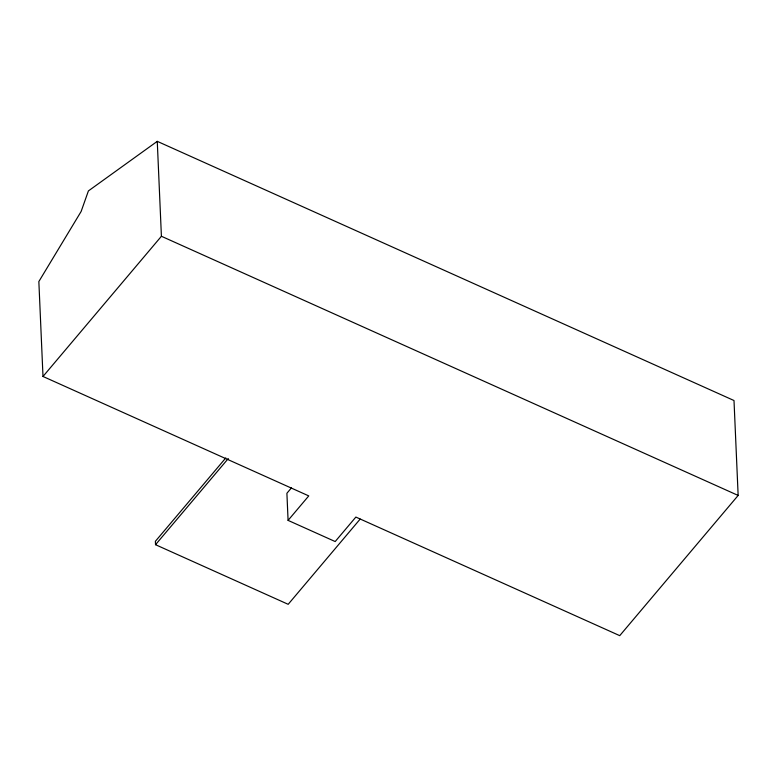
<?xml version="1.0" encoding="UTF-8"?>
<svg xmlns="http://www.w3.org/2000/svg" width="777" height="777" viewBox="0 0 777 777"><rect width="100%" height="100%" fill="white"/><g stroke="black" fill="none" stroke-linecap="round" stroke-linejoin="round"><path stroke-width="1.17" d="M288.082 520.386L308.76 495.901L42.997 376.476L161.412 236.266L157.265 141.346L734.003 400.524L738.15 495.444L619.735 635.654L355.866 517.074L335.188 541.55L288.082 520.386L286.898 493.259L291.453 487.869M225.806 457.915L155.381 541.307L155.526 544.696L288.18 604.312L360.178 519.065M155.526 544.696L228.302 458.527M157.265 141.346L88.403 190.919L81.129 211.48L38.85 281.556L42.997 376.476M161.412 236.266L738.15 495.444"/></g></svg>
